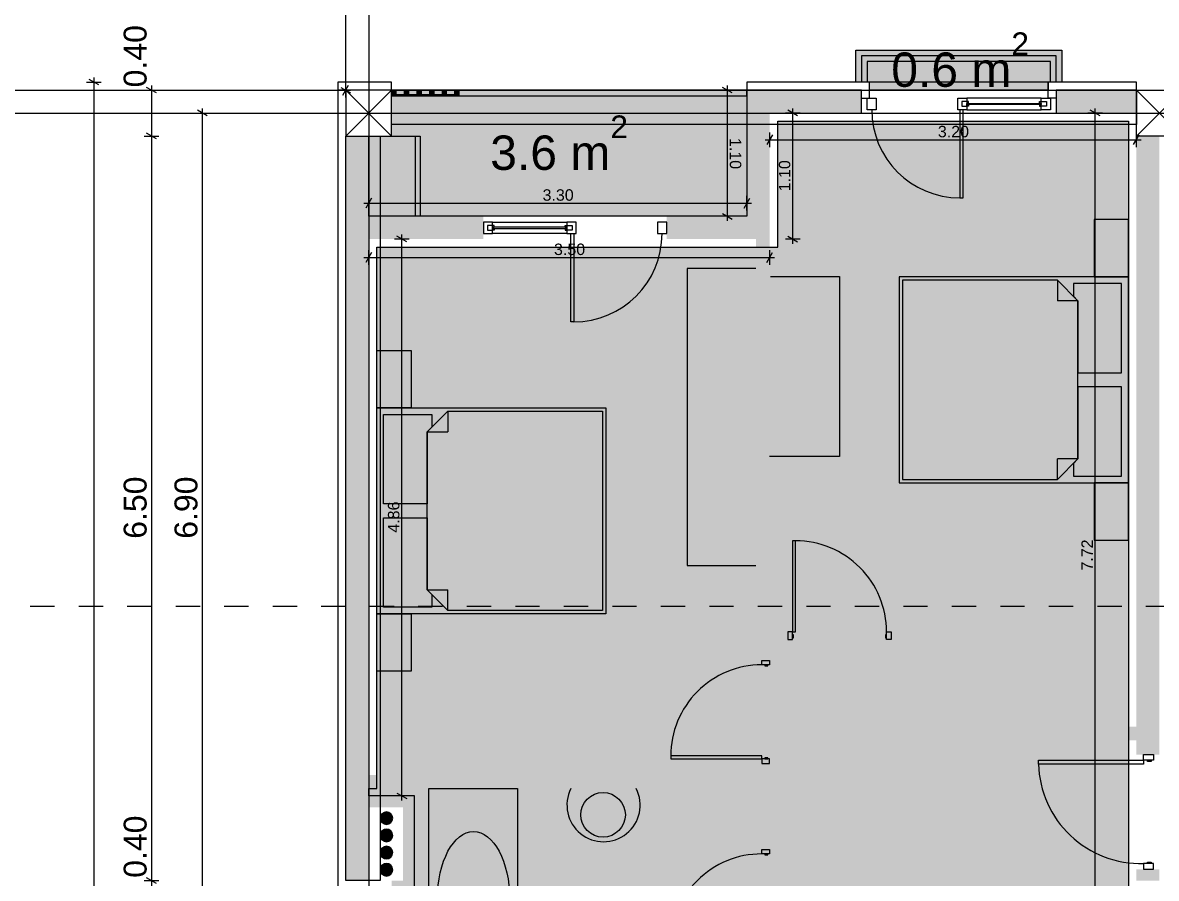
# Model space of a CAD drawing. Header units: millimetres. Extents: x 475616349 to 476941521, y 4620115302 to 4621446928.
# Drawn here: x 476494718 to 476504612, y 4620527026 to 4620534495 of the extents above; entities that cross this region are included whole.
import ezdxf

# ---------------------------------------------------------------- set-up
doc = ezdxf.new("R2010")
doc.units = ezdxf.units.MM
doc.header["$MEASUREMENT"] = 0
doc.set_wipeout_variables(frame=1)
doc.linetypes.add('Dashed', pattern=[423.333333, 211.666667, -211.666667])
doc.linetypes.add('Wipeout_Contour', pattern=[1000, 0, -1000])
for name, color, linetype, lineweight in [('0_Pen_No__7_Pen_No__7_Pen_No__7', 7, 'Continuous', 0), ('2D Drafting - General_Pen_No__1_Pen_No__7', 7, 'Continuous', 0), ('2D Drafting - General_Pen_No__1_Pen_No__7_Pen_No__7', 7, 'Continuous', 0), ('2D Drafting - General_Pen_No__250_Pen_No__7_Pen_No__250', 7, 'Continuous', 0), ('2D Drafting - General_Pen_No__250_Pen_No__7_Pen_No__7', 7, 'Continuous', 0), ('2D Drafting - General_Pen_No__7_Pen_No__250', 7, 'Continuous', 0), ('2D Drafting - General_Pen_No__7_Pen_No__7_Pen_No__7', 7, 'Continuous', 0), ('Doors_Pen_No__7_Pen_No__7_Pen_No__7', 7, 'Continuous', 0), ('G-Anno-Nplt_Pen_No__151', 151, 'Continuous', 0), ('G-Anno-Nplt_Pen_No__255', 255, 'Continuous', 0), ('G-Anno-Nplt_Pen_No__4', 7, 'Continuous', 0), ('G-Anno-Nplt_Pen_No__7', 7, 'Continuous', 0), ('kar-panjara_Pen_No__7_Pen_No__7_Pen_No__7', 7, 'Continuous', 0), ('New_0_Pen_No__7', 7, 'Continuous', 0), ('New_2D Drafting - General_Pen_No__250_Pen_No__7_Pen_No__255', 255, 'Continuous', 0), ('New_2D Drafting - General_Pen_No__30_Pen_No__9_Pen_No__9_Pen_No__255', 255, 'Continuous', 0), ('New_2D Drafting - General_Pen_No__30_Pen_No__9_Pen_No__9_Pen_No__7', 7, 'Continuous', 0), ('New_R03_Nakveti_Pen_No__4', 7, 'Continuous', 0), ('New_reg_nak_Pen_No__250', 7, 'Continuous', 0), ('New_reg_nak_Pen_No__7', 7, 'Continuous', 0), ('New_shenobebi_Pen_No__1', 1, 'Continuous', 0), ('New_shenobebi_Pen_No__7', 7, 'Continuous', 0), ('New_zoma_Pen_No__1', 1, 'Continuous', 0), ('New_zoma_Pen_No__4', 7, 'Continuous', 0), ('New_zoma_Pen_No__7', 7, 'Continuous', 0), ('shaxtebi da milebi_Pen_No__1_Pen_No__1_Pen_No__1', 1, 'Continuous', 0), ('shaxtebi da milebi_Pen_No__5_Pen_No__5_Pen_No__5', 5, 'Continuous', 0), ('zoma_Pen_No__142', 142, 'Continuous', 0), ('zoma_Pen_No__5_Pen_No__5', 5, 'Continuous', 0)]:
    doc.layers.add(name, color=color, linetype=linetype, lineweight=lineweight)
for name, color, linetype in [('New_R03_Nakveti', 7, 'Continuous'), ('New_zoma', 7, 'Continuous'), ('zoma', 7, 'Continuous')]:
    doc.layers.add(name, color=color, linetype=linetype)
doc.layers.add('shaxtebi da milebi_Pen_No__5_Pen_No__5_Pen_No__252', color=7, linetype='Continuous', lineweight=0, true_color=0x666666)
doc.styles.add('GENERATED_STYLE_1', font='arial.ttf')
doc.styles.add('GENERATED_STYLE_2', font='arial.ttf')
doc.dimstyles.new('GENERATED_STYLE__18', dxfattribs={"dimtxt": 100, "dimasz": 64.421331, "dimexe": 0.18, "dimexo": 3, "dimgap": 0.09, "dimtad": 1, "dimtih": 1, "dimtoh": 1, "dimlfac": 0.001, "dimzin": 0, "dimdsep": 46, "dimtxsty": 'GENERATED_STYLE_1', "dimblk": 'ARROWHEAD_2', "dimblk1": 'ARROWHEAD_2', "dimblk2": 'ARROWHEAD_2', "dimcen": 0.09, "dimclrd": 7, "dimclre": 7, "dimclrt": 7, "dimadec": 0, "dimazin": 0, "dimtfac": 1, "dimtdec": 4, "dimtmove": 0, "dimatfit": 3, "dimfxl": 1, "dimtolj": 1, "dimtzin": 0, "dimarcsym": 0})
doc.dimstyles.new('GENERATED_STYLE__19', dxfattribs={"dimtxt": 100, "dimasz": 64.421331, "dimexe": 0.18, "dimexo": 3, "dimgap": 0.09, "dimtad": 1, "dimlfac": 0.001, "dimzin": 0, "dimdsep": 46, "dimtxsty": 'GENERATED_STYLE_1', "dimblk": 'ARROWHEAD_2', "dimblk1": 'ARROWHEAD_2', "dimblk2": 'ARROWHEAD_2', "dimcen": 0.09, "dimclrd": 7, "dimclre": 7, "dimclrt": 7, "dimadec": 0, "dimazin": 0, "dimtfac": 1, "dimtdec": 4, "dimtmove": 0, "dimatfit": 3, "dimfxl": 1, "dimtolj": 1, "dimtzin": 0, "dimarcsym": 0})
doc.dimstyles.new('GENERATED_STYLE__2', dxfattribs={"dimtxt": 200, "dimasz": 64.421331, "dimexe": 0.18, "dimexo": 3, "dimgap": 0.09, "dimtad": 1, "dimlfac": 0.001, "dimzin": 0, "dimdsep": 46, "dimtxsty": 'GENERATED_STYLE_2', "dimblk": 'ARROWHEAD_2', "dimblk1": 'ARROWHEAD_2', "dimblk2": 'ARROWHEAD_2', "dimcen": 0.09, "dimclrd": 142, "dimclre": 142, "dimclrt": 142, "dimadec": 0, "dimazin": 0, "dimtfac": 1, "dimtdec": 4, "dimtmove": 0, "dimatfit": 3, "dimfxl": 1, "dimtolj": 1, "dimtzin": 0, "dimarcsym": 0})
doc.dimstyles.new('GENERATED_STYLE__33', dxfattribs={"dimtxt": 300, "dimasz": 64.421331, "dimexe": 0.18, "dimexo": 3, "dimgap": 0.09, "dimtad": 1, "dimlfac": 0.001, "dimzin": 0, "dimdsep": 46, "dimtxsty": 'GENERATED_STYLE_1', "dimblk": 'ARROWHEAD_2', "dimblk1": 'ARROWHEAD_2', "dimblk2": 'ARROWHEAD_2', "dimcen": 0.09, "dimclrd": 1, "dimclre": 1, "dimclrt": 1, "dimadec": 0, "dimazin": 0, "dimtfac": 1, "dimtdec": 4, "dimtmove": 0, "dimatfit": 3, "dimfxl": 1, "dimtolj": 1, "dimtzin": 0, "dimarcsym": 0})
doc.dimstyles.new('GENERATED_STYLE__34', dxfattribs={"dimtxt": 300, "dimasz": 64.421331, "dimexe": 0.18, "dimexo": 3, "dimgap": 0.09, "dimtad": 1, "dimtih": 1, "dimtoh": 1, "dimlfac": 0.001, "dimzin": 0, "dimdsep": 46, "dimtxsty": 'GENERATED_STYLE_1', "dimblk": 'ARROWHEAD_2', "dimblk1": 'ARROWHEAD_2', "dimblk2": 'ARROWHEAD_2', "dimcen": 0.09, "dimclrd": 1, "dimclre": 1, "dimclrt": 1, "dimadec": 0, "dimazin": 0, "dimtfac": 1, "dimtdec": 4, "dimtmove": 0, "dimatfit": 3, "dimfxl": 1, "dimtolj": 1, "dimtzin": 0, "dimarcsym": 0})

# ---------------------------------------------------------------- blocks, each defined once
blk = doc.blocks.new('Bed Layout 23')
at = {"layer": 'New_R03_Nakveti_Pen_No__4', "color": 7, "linetype": 'Continuous', "lineweight": 0}
for p, q in [((-900, 0), (-1400, 0)), ((-1400, 0), (-1400, -300)), ((-900, -300), (-900, 0)), ((900, 0), (-900, 0)), ((-900, 0), (-900, -2000)), ((1400, 0), (900, 0)), ((900, 0), (900, -300)), ((900, -2000), (900, 0)), ((1400, -300), (1400, 0)), ((-1400, -300), (-900, -300)), ((900, -300), (1400, -300)), ((-690, -440), (-870, -620)), ((0, -440), (-690, -440)), ((-690, -440), (-690, -620)), ((690, -440), (0, -440)), ((870, -620), (690, -440)), ((690, -440), (690, -620)), ((-870, -620), (-870, -1970)), ((-870, -620), (-690, -620)), ((870, -620), (690, -620)), ((870, -1970), (870, -620)), ((-870, -1970), (0, -1970)), ((0, -1970), (870, -1970)), ((-900, -2000), (900, -2000))]:
    blk.add_line(p, q, dxfattribs=at)
at = {"layer": 'New_R03_Nakveti_Pen_No__4', "color": 7, "linetype": 'Continuous', "lineweight": 0, "flags": 128}
for points in [[(-60, -440), (-60, -60), (-840, -60), (-840, -480), (-730, -480), (-690, -440)], [(690, -440), (730, -480), (840, -480), (840, -60), (60, -60), (60, -440)]]:
    blk.add_lwpolyline(points, close=True, dxfattribs=at)
blk = doc.blocks.new('*D1467', base_point=(476577134.1, 4620325125.7))
at = {"layer": 'zoma_Pen_No__142', "color": 142, "linetype": 'Continuous', "lineweight": 0, "transparency": 16777216}
for p, q in [((476496222.7, 4620533705.7), (476496349.9, 4620533705.7)), ((476496328.7, 4620533681.3), (476496243.9, 4620533730.2)), ((476496286.3, 4620533747.2), (476496286.3, 4620533705.7)), ((476496286.3, 4620533705.7), (476496286.3, 4620526805.7)), ((476496222.7, 4620526805.7), (476496349.9, 4620526805.7)), ((476496328.7, 4620526781.3), (476496243.9, 4620526830.2))]:
    blk.add_line(p, q, dxfattribs=at)
at = {"layer": 'zoma_Pen_No__142', "color": 142, "lineweight": 0, "transparency": 16777216, "insert": (476496246.3, 4620529989.7), "char_height": 200, "attachment_point": 7, "rotation": 90, "style": 'GENERATED_STYLE_2'}
blk.add_mtext('\\A1;{\\pql;\\fArial CYR|b0|i0|c204|p34;6.90}', dxfattribs=at)
blk = doc.blocks.new('ARROWHEAD_2')
at = {"color": 0, "linetype": 'Continuous', "lineweight": 0}
for p, q in [((0, 0), (-1, 0)), ((-0.38, -0.66), (0.38, 0.66))]:
    blk.add_line(p, q, dxfattribs=at)
blk = doc.blocks.new('*D1494', base_point=(476577134.1, 4620325125.7))
at = {"layer": 'zoma_Pen_No__142', "color": 142, "linetype": 'Continuous', "lineweight": 0, "transparency": 16777216}
for p, q in [((476495779.3, 4620533905.7), (476495906.4, 4620533905.7)), ((476495885.2, 4620533881.2), (476495800.5, 4620533930.2)), ((476495842.8, 4620533947.2), (476495842.8, 4620533905.7)), ((476495842.8, 4620533905.7), (476495842.9, 4620533505.7)), ((476495779.3, 4620533505.7), (476495906.4, 4620533505.7)), ((476495885.2, 4620533481.2), (476495800.5, 4620533530.2)), ((476495842.9, 4620533505.7), (476495842.9, 4620527005.7))]:
    blk.add_line(p, q, dxfattribs=at)
at = {"layer": 'zoma_Pen_No__142', "color": 142, "lineweight": 0, "transparency": 16777216, "insert": (476495802.8, 4620533930.2), "char_height": 200, "attachment_point": 7, "rotation": 90.00052, "style": 'GENERATED_STYLE_2'}
blk.add_mtext('\\A1;{\\pql;\\fArial CYR|b0|i0|c204|p34;0.40}', dxfattribs=at)
blk = doc.blocks.new('*D1495', base_point=(476577134.1, 4620325125.7))
at = {"layer": 'zoma_Pen_No__142', "color": 142, "linetype": 'Continuous', "lineweight": 0, "transparency": 16777216}
for p, q in [((476495885.2, 4620533481.2), (476495800.5, 4620533530.2)), ((476495842.9, 4620533505.7), (476495842.9, 4620527005.7)), ((476495885.3, 4620526981.2), (476495800.5, 4620527030.2))]:
    blk.add_line(p, q, dxfattribs=at)
at = {"layer": 'zoma_Pen_No__142', "color": 142, "lineweight": 0, "transparency": 16777216, "char_height": 200, "attachment_point": 7, "rotation": 90.00052, "style": 'GENERATED_STYLE_2'}
for s, insert in [('\\A1;{\\pql;\\fArial CYR|b0|i0|c204|p34;6.50}', (476495802.9, 4620529989.6)), ('\\A1;{\\pql;\\fArial CYR|b0|i0|c204|p34;0.40}', (476495802.9, 4620527030.2))]:
    blk.add_mtext(s, dxfattribs=dict(at, insert=insert))
blk = doc.blocks.new('*D1496', base_point=(476577134.1, 4620325125.7))
at = {"layer": 'zoma_Pen_No__142', "color": 142, "linetype": 'Continuous', "lineweight": 0, "transparency": 16777216}
for p, q in [((476495842.9, 4620533505.7), (476495842.9, 4620527005.7)), ((476495779.3, 4620527005.7), (476495906.5, 4620527005.7)), ((476495885.3, 4620526981.2), (476495800.5, 4620527030.2)), ((476495842.9, 4620527005.7), (476495842.9, 4620526605.7)), ((476495885.3, 4620526581.2), (476495800.5, 4620526630.2))]:
    blk.add_line(p, q, dxfattribs=at)
blk = doc.blocks.new('*D1502', base_point=(476577134.1, 4620325125.7))
at = {"layer": 'zoma_Pen_No__142', "color": 142, "linetype": 'Continuous', "lineweight": 0, "transparency": 16777216}
for p, q in [((476495382.5, 4620533951.2), (476495297.7, 4620534000.2)), ((476495340.1, 4620534017.2), (476495340.1, 4620533975.7)), ((476495276.5, 4620533975.7), (476495403.6, 4620533975.7)), ((476495340.1, 4620533975.7), (476495340.2, 4620516205.7)), ((476495276.7, 4620516205.7), (476495403.8, 4620516205.7)), ((476495297.9, 4620516230.2), (476495382.6, 4620516181.2)), ((476495340.2, 4620516205.7), (476495340.2, 4620516164.3))]:
    blk.add_line(p, q, dxfattribs=at)
at = {"layer": 'zoma_Pen_No__142', "color": 142, "lineweight": 0, "transparency": 16777216, "insert": (476495300.2, 4620524748.8), "char_height": 200, "attachment_point": 7, "rotation": 90.00052, "style": 'GENERATED_STYLE_2'}
blk.add_mtext('\\A1;{\\pql;\\fArial CYR|b0|i0|c204|p34;17.77}', dxfattribs=at)
blk = doc.blocks.new('*D1540', base_point=(476577134.1, 4620325125.7))
at = {"layer": 'New_zoma_Pen_No__4', "color": 7, "linetype": 'Continuous', "lineweight": 0, "transparency": 16777216}
for p, q in [((476504142.2, 4620533705.7), (476504015, 4620533705.7)), ((476504121, 4620533681.3), (476504036.2, 4620533730.2)), ((476504078.6, 4620533705.7), (476504078.6, 4620533747.2)), ((476504078.6, 4620525984.7), (476504078.6, 4620533705.7)), ((476504142.2, 4620525984.7), (476504015, 4620525984.7)), ((476504036.2, 4620526009.2), (476504121, 4620525960.2)), ((476504078.6, 4620525943.3), (476504078.6, 4620525984.7))]:
    blk.add_line(p, q, dxfattribs=at)
at = {"layer": 'New_zoma_Pen_No__7', "color": 7, "lineweight": 0, "transparency": 16777216, "insert": (476504058.6, 4620529712.2), "char_height": 100, "attachment_point": 7, "rotation": 90, "style": 'GENERATED_STYLE_1'}
blk.add_mtext('\\A1;{\\pql;\\fArial|b0|i0|c0|p34;7.72}', dxfattribs=at)
blk = doc.blocks.new('*D1541', base_point=(476577134.1, 4620325125.7))
at = {"layer": 'New_zoma_Pen_No__4', "color": 7, "linetype": 'Continuous', "lineweight": 0, "transparency": 16777216}
for p, q in [((476501263.3, 4620533515.5), (476501214.4, 4620533430.7)), ((476501238.8, 4620533409.5), (476501238.8, 4620533536.7)), ((476504413.9, 4620533430.7), (476504462.8, 4620533515.5)), ((476504438.4, 4620533409.5), (476504438.4, 4620533536.7)), ((476501197.4, 4620533473.1), (476501238.8, 4620533473.1)), ((476501238.8, 4620533473.1), (476504438.4, 4620533473.1)), ((476504438.4, 4620533473.1), (476504479.8, 4620533473.1))]:
    blk.add_line(p, q, dxfattribs=at)
at = {"layer": 'New_zoma_Pen_No__7', "color": 7, "lineweight": 0, "transparency": 16777216, "insert": (476502705.6, 4620533493.1), "char_height": 100, "attachment_point": 7, "style": 'GENERATED_STYLE_1'}
blk.add_mtext('\\A1;{\\pql;\\fArial|b0|i0|c0|p34;3.20}', dxfattribs=at)
blk = doc.blocks.new('*D1542', base_point=(476577134.1, 4620325125.7))
at = {"layer": 'New_zoma_Pen_No__4', "color": 7, "linetype": 'Continuous', "lineweight": 0, "transparency": 16777216}
for p, q in [((476501502.8, 4620533705.6), (476501375.7, 4620533705.6)), ((476501481.7, 4620533681.1), (476501396.9, 4620533730)), ((476501439.3, 4620533705.6), (476501439.3, 4620533747)), ((476501439.3, 4620532605.7), (476501439.3, 4620533705.6)), ((476501502.8, 4620532605.7), (476501375.7, 4620532605.7)), ((476501396.9, 4620532630.2), (476501481.7, 4620532581.3)), ((476501439.3, 4620532564.3), (476501439.3, 4620532605.7))]:
    blk.add_line(p, q, dxfattribs=at)
at = {"layer": 'New_zoma_Pen_No__7', "color": 7, "lineweight": 0, "transparency": 16777216, "insert": (476501419.3, 4620533022.6), "char_height": 100, "attachment_point": 7, "rotation": 90, "style": 'GENERATED_STYLE_1'}
blk.add_mtext('\\A1;{\\pql;\\fArial|b0|i0|c0|p34;1.10}', dxfattribs=at)
blk = doc.blocks.new('*D1543', base_point=(476577134.1, 4620325125.7))
at = {"layer": 'New_zoma_Pen_No__4', "color": 7, "linetype": 'Continuous', "lineweight": 0, "transparency": 16777216}
for p, q in [((476497738.7, 4620532381.7), (476497738.7, 4620532508.9)), ((476501238.5, 4620532381.7), (476501238.5, 4620532508.9)), ((476497697.2, 4620532445.3), (476497738.7, 4620532445.3)), ((476497763.1, 4620532487.7), (476497714.2, 4620532402.9)), ((476497738.7, 4620532445.3), (476501238.5, 4620532445.3)), ((476501214, 4620532402.9), (476501263, 4620532487.7)), ((476501238.5, 4620532445.3), (476501279.9, 4620532445.3))]:
    blk.add_line(p, q, dxfattribs=at)
at = {"layer": 'New_zoma_Pen_No__7', "color": 7, "lineweight": 0, "transparency": 16777216, "insert": (476499355.5, 4620532465.3), "char_height": 100, "attachment_point": 7, "style": 'GENERATED_STYLE_1'}
blk.add_mtext('\\A1;{\\pql;\\fArial|b0|i0|c0|p34;3.50}', dxfattribs=at)
blk = doc.blocks.new('*D1544', base_point=(476577134.1, 4620325125.7))
at = {"layer": 'New_zoma_Pen_No__4', "color": 7, "linetype": 'Continuous', "lineweight": 0, "transparency": 16777216}
for p, q in [((476500932.1, 4620533905.7), (476500804.9, 4620533905.7)), ((476500910.9, 4620533881.2), (476500826.1, 4620533930.2)), ((476500868.5, 4620533905.7), (476500868.5, 4620533947.2)), ((476500868.6, 4620532805.7), (476500868.5, 4620533905.7)), ((476500932.2, 4620532805.7), (476500805, 4620532805.7)), ((476500826.2, 4620532830.2), (476500911, 4620532781.2)), ((476500868.6, 4620532764.2), (476500868.6, 4620532805.7))]:
    blk.add_line(p, q, dxfattribs=at)
at = {"layer": 'New_zoma_Pen_No__7', "color": 7, "lineweight": 0, "transparency": 16777216, "insert": (476500888.5, 4620533488.7), "char_height": 100, "attachment_point": 7, "rotation": 270.00649, "style": 'GENERATED_STYLE_1'}
blk.add_mtext('\\A1;{\\pql;\\fArial|b0|i0|c0|p34;1.10}', dxfattribs=at)
blk = doc.blocks.new('*D1545', base_point=(476577134.1, 4620325125.7))
at = {"layer": 'New_zoma_Pen_No__4', "color": 7, "linetype": 'Continuous', "lineweight": 0, "transparency": 16777216}
for p, q in [((476497696.9, 4620532919.4), (476497738.4, 4620532919.4)), ((476497762.8, 4620532961.8), (476497713.9, 4620532877)), ((476497738.4, 4620532855.8), (476497738.4, 4620532983)), ((476497738.4, 4620532919.4), (476501038.8, 4620532919.4)), ((476501014.4, 4620532877), (476501063.3, 4620532961.8)), ((476501038.8, 4620532855.8), (476501038.8, 4620532983)), ((476501038.8, 4620532919.4), (476501080.3, 4620532919.4))]:
    blk.add_line(p, q, dxfattribs=at)
at = {"layer": 'New_zoma_Pen_No__7', "color": 7, "lineweight": 0, "transparency": 16777216, "insert": (476499255.6, 4620532939.4), "char_height": 100, "attachment_point": 7, "rotation": 0.00051, "style": 'GENERATED_STYLE_1'}
blk.add_mtext('\\A1;{\\pql;\\fArial|b0|i0|c0|p34;3.30}', dxfattribs=at)
blk = doc.blocks.new('*D1546', base_point=(476577134.1, 4620325125.7))
at = {"layer": 'New_zoma_Pen_No__4', "color": 7, "linetype": 'Continuous', "lineweight": 0, "transparency": 16777216}
for p, q in [((476498091, 4620532605.7), (476497963.9, 4620532605.7)), ((476498069.8, 4620532581.3), (476497985.1, 4620532630.2)), ((476498027.4, 4620532605.7), (476498027.4, 4620532647.2)), ((476498027.4, 4620527745.9), (476498027.4, 4620532605.7)), ((476497985.1, 4620527770.4), (476498069.8, 4620527721.4)), ((476498091, 4620527745.9), (476497963.9, 4620527745.9)), ((476498027.4, 4620527704.5), (476498027.4, 4620527745.9))]:
    blk.add_line(p, q, dxfattribs=at)
at = {"layer": 'New_zoma_Pen_No__7', "color": 7, "lineweight": 0, "transparency": 16777216, "insert": (476498007.4, 4620530042.8), "char_height": 100, "attachment_point": 7, "rotation": 90, "style": 'GENERATED_STYLE_1'}
blk.add_mtext('\\A1;{\\pql;\\fArial|b0|i0|c0|p34;4.86}', dxfattribs=at)
blk = doc.blocks.new('*D1611', base_point=(476577134.1, 4620325125.7))
at = {"layer": 'New_zoma_Pen_No__1', "color": 1, "linetype": 'Continuous', "lineweight": 0, "transparency": 16777216}
for p, q in [((476485134.3, 4620533905.7), (476485175.7, 4620533905.7)), ((476485200.2, 4620533948.1), (476485151.3, 4620533863.3)), ((476485175.7, 4620533842.1), (476485175.7, 4620533969.3)), ((476485175.7, 4620533905.7), (476497538.5, 4620533905.7)), ((476497514, 4620533863.3), (476497563, 4620533948.1)), ((476497538.5, 4620533842.1), (476497538.5, 4620533969.3)), ((476497538.5, 4620533905.7), (476497580, 4620533905.7))]:
    blk.add_line(p, q, dxfattribs=at)
at = {"color": 254, "linetype": 'Wipeout_Contour', "lineweight": 0, "ltscale": 18580152648.64909, "transparency": 16777216}
blk.add_wipeout([(476490794.2, 4620533915.7), (476491920, 4620533915.7), (476491920, 4620534315.7), (476490794.2, 4620534315.7)], dxfattribs=at).dxf.layer = 'New_zoma'
at = {"layer": 'New_zoma_Pen_No__1', "color": 1, "lineweight": 0, "transparency": 16777216, "insert": (476490844.2, 4620533965.7), "char_height": 300, "attachment_point": 7, "style": 'GENERATED_STYLE_1'}
blk.add_mtext('\\A1;{\\pql;\\fArial|b0|i0|c0|p34;70.67}', dxfattribs=at)
blk = doc.blocks.new('*D1612', base_point=(476577134.1, 4620325125.7))
at = {"layer": 'New_zoma_Pen_No__1', "color": 1, "linetype": 'Continuous', "lineweight": 0, "transparency": 16777216}
for p, q in [((476497580.9, 4620544935.7), (476497496.1, 4620544984.6)), ((476497538.5, 4620544960.2), (476497538.5, 4620545001.6)), ((476497602.1, 4620544960.2), (476497474.9, 4620544960.2)), ((476497538.5, 4620533905.7), (476497538.5, 4620544960.2)), ((476497602.1, 4620533905.7), (476497474.9, 4620533905.7)), ((476497496.1, 4620533930.2), (476497580.9, 4620533881.3)), ((476497538.5, 4620533864.3), (476497538.5, 4620533905.7))]:
    blk.add_line(p, q, dxfattribs=at)
at = {"color": 254, "linetype": 'Wipeout_Contour', "lineweight": 0, "ltscale": 18580176255.52079, "transparency": 16777216}
blk.add_wipeout([(476497528.5, 4620538870), (476497528.5, 4620539995.9), (476497128.5, 4620539995.9), (476497128.5, 4620538870)], dxfattribs=at).dxf.layer = 'New_zoma'
at = {"layer": 'New_zoma_Pen_No__1', "color": 1, "lineweight": 0, "transparency": 16777216, "insert": (476497478.5, 4620538920), "char_height": 300, "attachment_point": 7, "rotation": 90, "style": 'GENERATED_STYLE_1'}
blk.add_mtext('\\A1;{\\pql;\\fArial|b0|i0|c0|p34;25.05}', dxfattribs=at)

msp = doc.modelspace()

# ---------------------------------------------------------------- hatches: boundary and pattern name
at = {"layer": '2D Drafting - General_Pen_No__250_Pen_No__7_Pen_No__7', "linetype": 'Continuous', "lineweight": 0}
for points in [[(476501038.712, 4620533705.677), (476502038.548, 4620533705.677), (476502038.548, 4620533905.712), (476501038.712, 4620533905.72)], [(476503738.548, 4620533705.72), (476504438.366, 4620533705.72), (476504438.366, 4620533905.72), (476503738.548, 4620533905.72)], [(476497938.366, 4620533855.72), (476498528.366, 4620533855.72), (476498528.366, 4620533865.72), (476497938.366, 4620533865.72)], [(476501038.837, 4620532805.717), (476501038.837, 4620533705.552), (476501238.837, 4620533705.552), (476501238.837, 4620532805.717)], [(476497738.366, 4620533505.72), (476497538.366, 4620533505.72), (476497538.366, 4620527005.72), (476497738.366, 4620527005.72)], [(476504438.366, 4620533505.72), (476504438.366, 4620528105.72), (476504638.366, 4620528105.72), (476504638.366, 4620533505.72)], [(476497738.656, 4620532605.72), (476498739.002, 4620532605.72), (476498739.002, 4620532805.72), (476497738.656, 4620532805.72)], [(476500339.002, 4620532605.72), (476501238.837, 4620532605.72), (476501238.837, 4620532805.72), (476500339.002, 4620532805.72)], [(476501118.485, 4620528928.533), (476501238.485, 4620528928.533), (476501238.485, 4620532605.72), (476501118.485, 4620532605.72)], [(476501237.667, 4620529109.962), (476501397.665, 4620529109.962), (476501397.665, 4620529229.962), (476501237.667, 4620529229.962)], [(476502517.887, 4620529229.962), (476502297.665, 4620529229.962), (476502297.665, 4620529109.962), (476502397.887, 4620529109.962), (476502397.887, 4620528229.339), (476504438.366, 4620528229.339), (476504438.366, 4620528349.339), (476502517.887, 4620528349.339)], [(476501118.485, 4620527278.553), (476501238.485, 4620527278.556), (476501238.485, 4620528028.968), (476501118.485, 4620528028.968)], [(476497738.485, 4620527928.556), (476497738.485, 4620527808.556), (476501118.485, 4620527808.556), (476501118.485, 4620527928.556)], [(476497738.366, 4620527745.908), (476498138.366, 4620527745.908), (476498138.366, 4620526905.72), (476498038.366, 4620526905.72), (476497938.366, 4620526905.72), (476497938.366, 4620527005.72), (476498038.366, 4620527005.72), (476498038.366, 4620527645.72), (476497738.366, 4620527645.72)], [(476504438.366, 4620527105.72), (476504438.366, 4620527005.72), (476504638.366, 4620527005.72), (476504638.366, 4620527105.72)]]:
    msp.add_hatch(color=7, dxfattribs=at).paths.add_polyline_path(points)
at = {"layer": 'G-Anno-Nplt_Pen_No__151', "linetype": 'Continuous', "lineweight": 0, "true_color": 0x1f2f3f}
msp.add_hatch(color=169, dxfattribs=at).paths.add_polyline_path([(476497738.366, 4620526605.72), (476497938.366, 4620526605.72), (476497938.366, 4620526905.72), (476498138.366, 4620526905.72), (476498138.366, 4620527745.908), (476497738.366, 4620527745.908), (476497738.366, 4620527808.556), (476497808.366, 4620527808.556), (476497808.366, 4620532535.72), (476501308.548, 4620532535.72), (476501308.548, 4620533635.72), (476504368.366, 4620533635.72), (476504368.366, 4620533435.72), (476504368.366, 4620529699.339), (476504368.366, 4620526775.72), (476504068.366, 4620526775.72), (476504068.366, 4620525984.702), (476504538.366, 4620525984.702), (476504538.366, 4620523505.72), (476504438.366, 4620523505.72), (476504438.366, 4620523225.72), (476504368.366, 4620523225.72), (476504368.366, 4620523035.72), (476504468.366, 4620523035.72), (476504468.366, 4620518175.72), (476497808.366, 4620518175.72), (476497808.366, 4620522295.532), (476498208.366, 4620522295.532), (476498208.366, 4620523275.72), (476498008.366, 4620523275.72), (476498008.366, 4620523575.72), (476497808.366, 4620523575.72), (476497808.366, 4620525878.556), (476497738.366, 4620525878.556)])
at = {"layer": 'G-Anno-Nplt_Pen_No__255', "linetype": 'Continuous', "lineweight": 0, "true_color": 0x3f3f3f}
for points in [[(476501988.548, 4620534255.675), (476503788.548, 4620534255.675), (476503788.548, 4620533975.662), (476503668.539, 4620533975.662), (476503668.539, 4620533905.718), (476502108.561, 4620533905.732), (476502108.561, 4620533975.662), (476501988.548, 4620533975.662)], [(476497938.366, 4620533505.72), (476497938.366, 4620533905.72), (476501038.712, 4620533905.72), (476501038.712, 4620532805.723), (476497738.366, 4620532805.693), (476497738.366, 4620533505.72)]]:
    msp.add_hatch(color=250, dxfattribs=at).paths.add_polyline_path(points)
at = {"layer": 'New_2D Drafting - General_Pen_No__250_Pen_No__7_Pen_No__255', "linetype": 'Continuous', "lineweight": 0}
msp.add_hatch(color=255, dxfattribs=at).paths.add_polyline_path([(476497738.366, 4620532805.693), (476498188.366, 4620532805.693), (476498188.366, 4620533505.693), (476497738.366, 4620533505.693)])
at = {"layer": 'New_2D Drafting - General_Pen_No__30_Pen_No__9_Pen_No__9_Pen_No__255', "linetype": 'Continuous', "lineweight": 0}
for points in [[(476497938.366, 4620533905.72), (476497938.366, 4620533865.72), (476497978.366, 4620533865.72), (476497978.366, 4620533905.72)], [(476498048.366, 4620533905.72), (476498048.366, 4620533865.72), (476498088.366, 4620533865.72), (476498088.366, 4620533905.72)], [(476498158.366, 4620533905.72), (476498158.366, 4620533865.72), (476498198.366, 4620533865.72), (476498198.366, 4620533905.72)], [(476498268.366, 4620533905.72), (476498268.366, 4620533865.72), (476498308.366, 4620533865.72), (476498308.366, 4620533905.72)], [(476498378.366, 4620533905.72), (476498378.366, 4620533865.72), (476498418.366, 4620533865.72), (476498418.366, 4620533905.72)], [(476498488.366, 4620533905.72), (476498488.366, 4620533865.72), (476498528.366, 4620533865.72), (476498528.366, 4620533905.72)]]:
    msp.add_hatch(color=255, dxfattribs=at).paths.add_polyline_path(points)
at = {"layer": 'shaxtebi da milebi_Pen_No__1_Pen_No__1_Pen_No__1', "linetype": 'Continuous', "lineweight": 0}
msp.add_hatch(color=1, dxfattribs=at).paths.add_polyline_path([(476497893.366, 4620527155.72, -1), (476497893.366, 4620527045.72, -1)])
at = {"layer": 'shaxtebi da milebi_Pen_No__5_Pen_No__5_Pen_No__252', "linetype": 'Continuous', "lineweight": 0, "true_color": 0x666666}
msp.add_hatch(color=251, dxfattribs=at).paths.add_polyline_path([(476497893.366, 4620527605.72, 1), (476497893.366, 4620527495.72, 1)])
at = {"layer": 'shaxtebi da milebi_Pen_No__5_Pen_No__5_Pen_No__5', "linetype": 'Continuous', "lineweight": 0}
for points in [[(476497893.366, 4620527455.72, 1), (476497893.366, 4620527345.72, 1)], [(476497893.366, 4620527305.72, 1), (476497893.366, 4620527195.72, 1)]]:
    msp.add_hatch(color=5, dxfattribs=at).paths.add_polyline_path(points)

# ---------------------------------------------------------------- linework, layer by layer
at = {"layer": '0_Pen_No__7_Pen_No__7_Pen_No__7', "color": 7, "linetype": 'Continuous', "lineweight": 0}
msp.add_circle((476499784.023, 4620527580.055), 194.708, dxfattribs=at)
msp.add_arc((476499788.339, 4620527664.54), 319.521, 153.2098825, 26.7901175, dxfattribs=at)
at = {"layer": '2D Drafting - General_Pen_No__1_Pen_No__7', "color": 7, "linetype": 'Continuous', "lineweight": 0}
for p, q in [((476497538.366, 4620533505.72), (476497938.366, 4620533905.72)), ((476497938.366, 4620533505.72), (476497538.366, 4620533905.72)), ((476504438.366, 4620533505.72), (476504838.366, 4620533905.72)), ((476504838.366, 4620533505.72), (476504438.366, 4620533905.72))]:
    msp.add_line(p, q, dxfattribs=at)
at = {"layer": '2D Drafting - General_Pen_No__1_Pen_No__7', "color": 7, "linetype": 'Continuous', "lineweight": 0, "flags": 128}
for points in [[(476497538.366, 4620533505.72), (476497938.366, 4620533505.72), (476497938.366, 4620533905.72), (476497538.366, 4620533905.72)], [(476504438.366, 4620533605.72), (476497938.366, 4620533605.72), (476497938.366, 4620533905.72), (476504438.366, 4620533905.72)], [(476504838.366, 4620533505.72), (476504438.366, 4620533505.72), (476504438.366, 4620533905.72), (476504838.366, 4620533905.72)], [(476497538.366, 4620527005.72), (476497538.366, 4620533505.72), (476497838.366, 4620533505.72), (476497838.366, 4620527005.72)]]:
    msp.add_lwpolyline(points, close=True, dxfattribs=at)
at = {"layer": '2D Drafting - General_Pen_No__1_Pen_No__7_Pen_No__7', "color": 7, "linetype": 'Continuous', "lineweight": 0}
msp.add_arc((476504476.614, 4620528047.998), 893.239, 181.603806, 271.603806, dxfattribs=at)
at = {"layer": '2D Drafting - General_Pen_No__250_Pen_No__7_Pen_No__250', "color": 7, "linetype": 'Continuous', "lineweight": 0, "flags": 128}
msp.add_lwpolyline([(476497938.366, 4620533855.72), (476498528.366, 4620533855.72), (476498528.366, 4620533865.72), (476497938.366, 4620533865.72)], close=True, dxfattribs=at)
at = {"layer": '2D Drafting - General_Pen_No__250_Pen_No__7_Pen_No__7', "color": 7, "linetype": 'Continuous', "lineweight": 0, "flags": 128}
for points in [[(476501038.712, 4620533705.677), (476502038.548, 4620533705.677), (476502038.548, 4620533905.712), (476501038.712, 4620533905.72)], [(476503738.548, 4620533705.72), (476504438.366, 4620533705.72), (476504438.366, 4620533905.72), (476503738.548, 4620533905.72)]]:
    msp.add_lwpolyline(points, close=True, dxfattribs=at)
at = {"layer": '2D Drafting - General_Pen_No__7_Pen_No__250', "color": 7, "linetype": 'Continuous', "lineweight": 0, "flags": 128}
for points in [[(476502038.547, 4620533835.586), (476502108.562, 4620533835.586), (476502108.561, 4620533975.662)], [(476503738.548, 4620533835.536), (476503668.533, 4620533835.534), (476503668.539, 4620533975.662)]]:
    msp.add_lwpolyline(points, dxfattribs=at)
at = {"layer": '2D Drafting - General_Pen_No__7_Pen_No__7_Pen_No__7', "color": 7, "linetype": 'Continuous', "lineweight": 0, "flags": 128}
for points in [[(476503608.547, 4620533835.503), (476502958.547, 4620533835.532), (476502958.543, 4620533735.593), (476503608.543, 4620533735.564)], [(476498819.002, 4620532753.518), (476499469.002, 4620532753.489), (476499468.998, 4620532653.55), (476498818.998, 4620532653.579)]]:
    msp.add_lwpolyline(points, close=True, dxfattribs=at)
at = {"layer": '2D Drafting - General_Pen_No__7_Pen_No__7_Pen_No__7', "color": 7, "linetype": 'Continuous', "lineweight": 0}
for centre, radius, start, end in [((476502898.854, 4620533735.585), 770.311, 180.0006483, 269.9974687), ((476499528.687, 4620532653.537), 770.311, 269.9974687, 359.994289), ((476501463.843, 4620529177.697), 794.311, 359.9998025, 90.001484), ((476501168.528, 4620528094.709), 794.311, 89.9998025, 180.001484), ((476501168.515, 4620526444.732), 794.311, 89.9998025, 180.001484)]:
    msp.add_arc(centre, radius, start, end, dxfattribs=at)
at = {"layer": 'Doors_Pen_No__7_Pen_No__7_Pen_No__7', "color": 7, "linetype": 'Continuous', "lineweight": 0, "flags": 128}
for points in [[(476502925.521, 4620533735.584), (476502898.854, 4620533735.585), (476502898.82, 4620532965.274), (476502925.487, 4620532965.273)], [(476499502.02, 4620532653.538), (476499528.687, 4620532653.537), (476499528.653, 4620531883.226), (476499501.986, 4620531883.227)], [(476501437.176, 4620529177.697), (476501463.843, 4620529177.697), (476501463.822, 4620529972.009), (476501437.156, 4620529972.008)], [(476501397.667, 4620529109.962), (476501437.178, 4620529109.963), (476501437.176, 4620529177.697), (476501397.665, 4620529177.696)], [(476501437.178, 4620529124.363), (476501446.067, 4620529124.364), (476501446.066, 4620529151.03), (476501437.177, 4620529151.03)], [(476502249.267, 4620529124.361), (476502258.155, 4620529124.361), (476502258.155, 4620529151.028), (476502249.266, 4620529151.028)], [(476502297.667, 4620529109.962), (476502258.156, 4620529109.961), (476502258.154, 4620529177.695), (476502297.665, 4620529177.696)], [(476501236.263, 4620528928.533), (476501236.264, 4620528889.022), (476501168.531, 4620528889.02), (476501168.53, 4620528928.531)], [(476501221.864, 4620528880.133), (476501221.864, 4620528889.021), (476501195.197, 4620528889.021), (476501195.198, 4620528880.132)], [(476501168.529, 4620528068.042), (476501168.528, 4620528094.709), (476500374.217, 4620528094.688), (476500374.218, 4620528068.022)], [(476501236.263, 4620528028.533), (476501236.262, 4620528068.044), (476501168.529, 4620528068.042), (476501168.53, 4620528028.531)], [(476501221.862, 4620528068.044), (476501221.862, 4620528076.933), (476501195.195, 4620528076.932), (476501195.195, 4620528068.043)], [(476504501.614, 4620528056.331), (476504501.614, 4620528022.998), (476503583.725, 4620528022.998), (476503583.725, 4620528056.331)], [(476504586.28, 4620528105.72), (476504586.28, 4620528056.331), (476504501.614, 4620528056.331), (476504501.614, 4620528105.72)], [(476504568.28, 4620528056.331), (476504568.28, 4620528045.22), (476504534.947, 4620528045.22), (476504534.947, 4620528056.331)], [(476501236.25, 4620527278.556), (476501236.251, 4620527239.045), (476501168.518, 4620527239.043), (476501168.517, 4620527278.554)], [(476501221.851, 4620527230.156), (476501221.851, 4620527239.044), (476501195.185, 4620527239.044), (476501195.185, 4620527230.155)], [(476504586.28, 4620527105.72), (476504586.28, 4620527155.109), (476504501.614, 4620527155.109), (476504501.614, 4620527105.72)], [(476504568.28, 4620527166.22), (476504568.28, 4620527155.109), (476504534.947, 4620527155.109), (476504534.947, 4620527166.22)]]:
    msp.add_lwpolyline(points, close=True, dxfattribs=at)
at = {"layer": 'G-Anno-Nplt_Pen_No__4', "color": 7, "linetype": 'Continuous', "lineweight": 0, "flags": 128}
for points in [[(476501988.548, 4620534255.675), (476503788.548, 4620534255.675), (476503788.548, 4620533975.662), (476503668.539, 4620533975.662), (476503668.539, 4620533905.718), (476502108.561, 4620533905.732), (476502108.561, 4620533975.662), (476501988.548, 4620533975.662)], [(476497938.366, 4620533505.72), (476497938.366, 4620533905.72), (476501038.712, 4620533905.72), (476501038.712, 4620532805.723), (476497738.366, 4620532805.693), (476497738.366, 4620533505.72)]]:
    msp.add_lwpolyline(points, close=True, dxfattribs=at)
msp.add_lwpolyline([(476498138.366, 4620526905.72), (476498138.366, 4620527745.908), (476497738.366, 4620527745.908), (476497738.366, 4620527808.556), (476497808.366, 4620527808.556), (476497808.366, 4620532535.72), (476501308.548, 4620532535.72), (476501308.548, 4620533635.72), (476504368.366, 4620533635.72), (476504368.366, 4620533435.72), (476504368.366, 4620529699.339), (476504368.366, 4620526775.72)], dxfattribs=at)
at = {"layer": 'kar-panjara_Pen_No__7_Pen_No__7_Pen_No__7', "color": 7, "linetype": 'Continuous', "lineweight": 0, "flags": 128}
for points in [[(476502088.547, 4620533835.588), (476502168.547, 4620533835.585), (476502168.543, 4620533735.585), (476502088.543, 4620533735.588)], [(476502878.547, 4620533835.596), (476502958.547, 4620533835.593), (476502958.543, 4620533735.593), (476502878.543, 4620533735.596)], [(476502913.544, 4620533765.595), (476502958.544, 4620533765.593), (476502958.545, 4620533780.593), (476502958.545, 4620533790.593), (476502973.545, 4620533790.592), (476502973.546, 4620533805.592), (476502913.546, 4620533805.595)], [(476503608.545, 4620533780.564), (476502958.545, 4620533780.593), (476502958.545, 4620533790.593), (476503608.545, 4620533790.564)], [(476503653.544, 4620533765.562), (476503608.544, 4620533765.564), (476503608.545, 4620533780.564), (476503608.545, 4620533790.564), (476503593.545, 4620533790.565), (476503593.546, 4620533805.565), (476503653.546, 4620533805.562)], [(476503608.547, 4620533835.503), (476503688.547, 4620533835.5), (476503688.543, 4620533735.5), (476503608.543, 4620533735.503)], [(476502973.544, 4620533765.592), (476502958.544, 4620533765.593), (476502958.545, 4620533780.593), (476502973.545, 4620533780.592)], [(476503593.544, 4620533765.565), (476503608.544, 4620533765.564), (476503608.545, 4620533780.564), (476503593.545, 4620533780.565)], [(476498819.002, 4620532753.518), (476498739.002, 4620532753.522), (476498738.998, 4620532653.522), (476498818.998, 4620532653.518)], [(476498773.999, 4620532683.581), (476498818.999, 4620532683.579), (476498819, 4620532698.579), (476498819, 4620532708.579), (476498834, 4620532708.578), (476498834.001, 4620532723.578), (476498774.001, 4620532723.581)], [(476498833.999, 4620532683.578), (476498818.999, 4620532683.579), (476498819, 4620532698.579), (476498834, 4620532698.578)], [(476498819, 4620532698.579), (476499469, 4620532698.55), (476499469, 4620532708.55), (476498819, 4620532708.579)], [(476499453.999, 4620532683.551), (476499468.999, 4620532683.55), (476499469, 4620532698.55), (476499454, 4620532698.551)], [(476499513.999, 4620532683.548), (476499468.999, 4620532683.55), (476499469, 4620532698.55), (476499469, 4620532708.55), (476499454, 4620532708.551), (476499454.001, 4620532723.551), (476499514.001, 4620532723.548)], [(476499549.002, 4620532753.547), (476499469.002, 4620532753.55), (476499468.998, 4620532653.55), (476499548.998, 4620532653.547)], [(476500339.002, 4620532753.469), (476500259.002, 4620532753.473), (476500258.998, 4620532653.473), (476500338.998, 4620532653.469)]]:
    msp.add_lwpolyline(points, close=True, dxfattribs=at)
at = {"layer": 'New_0_Pen_No__7', "color": 7, "linetype": 'Continuous', "lineweight": 0}
for points in [[(476501117.667, 4620532349.545), (476500517.667, 4620532349.545), (476500517.667, 4620529755.821), (476501117.667, 4620529755.821)], [(476501245.907, 4620532279.574), (476501845.907, 4620532279.574), (476501845.907, 4620530707.397), (476501235.538, 4620530707.397)]]:
    msp.add_lwpolyline(points, dxfattribs=at)
msp.add_lwpolyline([(476499038.485, 4620525928.556), (476498263.888, 4620525928.556), (476498263.888, 4620527808.556), (476499038.485, 4620527808.556)], close=True, dxfattribs=at)
msp.add_ellipse((476498653.458, 4620526846.193), major_axis=(0, 587.679), ratio=0.5365872, dxfattribs=at)
at = {"layer": 'New_2D Drafting - General_Pen_No__30_Pen_No__9_Pen_No__9_Pen_No__7', "color": 7, "linetype": 'Continuous', "lineweight": 0, "flags": 128}
for points in [[(476497938.366, 4620533905.72), (476497938.366, 4620533865.72), (476497978.366, 4620533865.72), (476497978.366, 4620533905.72)], [(476498048.366, 4620533905.72), (476498048.366, 4620533865.72), (476498088.366, 4620533865.72), (476498088.366, 4620533905.72)], [(476498158.366, 4620533905.72), (476498158.366, 4620533865.72), (476498198.366, 4620533865.72), (476498198.366, 4620533905.72)], [(476498268.366, 4620533905.72), (476498268.366, 4620533865.72), (476498308.366, 4620533865.72), (476498308.366, 4620533905.72)], [(476498378.366, 4620533905.72), (476498378.366, 4620533865.72), (476498418.366, 4620533865.72), (476498418.366, 4620533905.72)], [(476498488.366, 4620533905.72), (476498488.366, 4620533865.72), (476498528.366, 4620533865.72), (476498528.366, 4620533905.72)]]:
    msp.add_lwpolyline(points, close=True, dxfattribs=at)
at = {"layer": 'New_reg_nak_Pen_No__250', "color": 7, "linetype": 'Continuous', "lineweight": 0}
for p, q in [((476497938.366, 4620533905.72), (476497938.366, 4620533975.701)), ((476498142.888, 4620533505.693), (476498142.888, 4620532805.693))]:
    msp.add_line(p, q, dxfattribs=at)
at = {"layer": 'New_reg_nak_Pen_No__250', "color": 7, "linetype": 'Continuous', "lineweight": 0, "flags": 128}
for points in [[(476497938.366, 4620533855.72), (476501038.712, 4620533855.72), (476501038.712, 4620533905.72), (476497938.366, 4620533905.72)], [(476497738.366, 4620532805.693), (476497738.366, 4620533505.693), (476498188.366, 4620533505.693), (476498188.366, 4620532805.693)]]:
    msp.add_lwpolyline(points, close=True, dxfattribs=at)
at = {"layer": 'New_reg_nak_Pen_No__7', "color": 7, "linetype": 'Continuous', "lineweight": 0, "flags": 128}
for points in [[(476497938.366, 4620533975.72), (476497468.365, 4620533975.72), (476497468.626, 4620516135.716), (476498638.367, 4620516135.733), (476498638.366, 4620516205.73)], [(476504438.366, 4620533905.72), (476504438.366, 4620533975.72), (476501038.712, 4620533975.72), (476501038.712, 4620533905.72)]]:
    msp.add_lwpolyline(points, dxfattribs=at)
at = {"layer": 'New_shenobebi_Pen_No__1', "color": 1, "linetype": 'Dashed', "lineweight": 0}
msp.add_lwpolyline([(476493091.567, 4620529401.422), (476544164.78, 4620529401.422)], dxfattribs=at)
at = {"layer": 'New_shenobebi_Pen_No__7', "color": 7, "linetype": 'Continuous', "lineweight": 0}
for p, q in [((476502038.548, 4620534205.675), (476502038.548, 4620533975.718)), ((476503738.548, 4620534205.675), (476502038.548, 4620534205.675)), ((476503738.548, 4620533975.718), (476503738.548, 4620534205.675)), ((476503688.548, 4620534155.675), (476502088.548, 4620534155.675)), ((476502088.548, 4620534155.675), (476502088.548, 4620533975.718)), ((476503688.548, 4620533975.718), (476503688.548, 4620534155.675))]:
    msp.add_line(p, q, dxfattribs=at)
at = {"layer": 'shaxtebi da milebi_Pen_No__1_Pen_No__1_Pen_No__1', "color": 1, "linetype": 'Continuous', "lineweight": 0, "flags": 128}
msp.add_lwpolyline([(476497893.366, 4620527155.72, 1), (476497893.366, 4620527045.72, 1)], format="xyb", close=True, dxfattribs=at)
at = {"layer": 'shaxtebi da milebi_Pen_No__5_Pen_No__5_Pen_No__252', "color": 251, "linetype": 'Continuous', "lineweight": 0, "true_color": 0x666666, "flags": 128}
msp.add_lwpolyline([(476497893.366, 4620527605.72, 1), (476497893.366, 4620527495.72, 1)], format="xyb", close=True, dxfattribs=at)
at = {"layer": 'shaxtebi da milebi_Pen_No__5_Pen_No__5_Pen_No__5', "color": 5, "linetype": 'Continuous', "lineweight": 0, "flags": 128}
for points in [[(476497893.366, 4620527455.72, 1), (476497893.366, 4620527345.72, 1)], [(476497893.366, 4620527305.72, 1), (476497893.366, 4620527195.72, 1)]]:
    msp.add_lwpolyline(points, format="xyb", close=True, dxfattribs=at)
at = {"layer": 'zoma_Pen_No__5_Pen_No__5', "color": 5, "linetype": 'Continuous', "lineweight": 0}
for p, q in [((476497738.366, 4620537415.317), (476497738.366, 4620512704.511)), ((476493657.815, 4620533705.72), (476543544.196, 4620533705.72)), ((476493657.815, 4620533705.72), (476543544.196, 4620533705.72))]:
    msp.add_line(p, q, dxfattribs=at)

# ---------------------------------------------------------------- block references
at = {"layer": 'New_R03_Nakveti', "color": 7, "linetype": 'Continuous', "lineweight": 0, "zscale": 1000, "rotation": 270}
msp.add_blockref('Bed Layout 23', (476504368.485, 4620531376.957), dxfattribs=at)
at = {"layer": 'New_R03_Nakveti', "color": 7, "linetype": 'Continuous', "lineweight": 0, "xscale": -0.9999999999999998, "zscale": 1000, "rotation": 90.0029726951062}
msp.add_blockref('Bed Layout 23', (476497808.439, 4620530233.916), dxfattribs=at)

# ---------------------------------------------------------------- texts
at = {"layer": 'G-Anno-Nplt_Pen_No__7', "color": 7, "lineweight": 0, "char_height": 300, "attachment_point": 7, "style": 'GENERATED_STYLE_1'}
for s, insert in [('{\\fArial|b0|i0|c0|p34;0.6 m{\\H0.66x;\\S2^  ;}}', (476502299.133, 4620533930.697)), ('{\\fArial|b0|i0|c0|p34;3.6 m{\\H0.66x;\\S2^  ;}}', (476498799.124, 4620533205.707))]:
    msp.add_mtext(s, dxfattribs=dict(at, insert=insert))

# ---------------------------------------------------------------- dimensions: what is measured, and where the dimension line sits
at = {"layer": 'New_zoma', "color": 7, "linetype": 'Continuous', "lineweight": 0}
for base, p1, p2, angle, dimstyle, picture, middle, turn in [((476500868.48, 4620533905.701), (476501038.837, 4620532805.717), (476501038.712, 4620533905.72), 90.0064935, 'GENERATED_STYLE__19', '*D1544', (476500938.542, 4620533358.854), 270.0064935), ((476501439.27, 4620533705.552), (476501238.485, 4620532605.72), (476501238.837, 4620533705.552), 90, 'GENERATED_STYLE__19', '*D1542', (476501369.27, 4620533152.49), 90), ((476504078.59, 4620533705.72), (476504252.632, 4620525984.702), (476504438.366, 4620533705.72), 90, 'GENERATED_STYLE__19', '*D1540', (476504008.59, 4620529842.064), 90), ((476501038.836, 4620532919.411), (476497738.366, 4620532805.693), (476501038.837, 4620532805.717), 0.000514, 'GENERATED_STYLE__18', '*D1545', (476499385.453, 4620532989.397), 0.000514), ((476498027.443, 4620532605.72), (476497738.366, 4620527745.908), (476497738.656, 4620532605.72), 90, 'GENERATED_STYLE__19', '*D1546', (476497957.443, 4620530172.668), 90)]:
    dim = msp.add_linear_dim(base=base, p1=p1, p2=p2, angle=angle, dimstyle=dimstyle, dxfattribs=at)
    dim.commit()
    dim.dimension.update_dxf_attribs({"geometry": picture, "text_midpoint": middle, "dimtype": 160, "text_rotation": turn})
for base, p1, p2, picture, middle in [((476504438.366, 4620533473.08), (476501238.837, 4620533705.552), (476504438.366, 4620533705.72), '*D1541', (476502835.455, 4620533543.08)), ((476501238.485, 4620532445.288), (476497738.656, 4620532605.72), (476501238.485, 4620532605.72), '*D1543', (476499485.424, 4620532515.288))]:
    dim = msp.add_linear_dim(base=base, p1=p1, p2=p2, dimstyle='GENERATED_STYLE__18', dxfattribs=at)
    dim.commit()
    dim.dimension.update_dxf_attribs({"geometry": picture, "text_midpoint": middle, "dimtype": 160})
at = {"layer": 'zoma', "color": 142, "linetype": 'Continuous', "lineweight": 0}
for base, p1, p2, angle, picture, middle, turn in [((476495842.852, 4620533505.705), (476497538.366, 4620533905.72), (476497538.366, 4620533505.72), 270.0005172, '*D1494', (476495702.846, 4620534189.965), 90.0005172), ((476495340.233, 4620516205.7), (476497468.365, 4620533975.72), (476497538.366, 4620516205.72), 270.0005172, '*D1502', (476495200.153, 4620525084.757), 90.0005172), ((476496286.278, 4620526805.72), (476497738.366, 4620533705.72), (476497738.366, 4620526805.72), 270, '*D1467', (476496146.278, 4620530249.427), 90), ((476495842.911, 4620527005.705), (476497538.366, 4620533505.72), (476497538.366, 4620527005.72), 270.0005172, '*D1495', (476495702.882, 4620530249.41), 90.0005172), ((476495842.915, 4620526605.705), (476497538.366, 4620527005.72), (476497538.366, 4620526605.72), 270.0005172, '*D1496', (476495702.909, 4620527289.965), 90.0005172)]:
    dim = msp.add_linear_dim(base=base, p1=p1, p2=p2, angle=angle, dimstyle='GENERATED_STYLE__2', dxfattribs=at)
    dim.commit()
    dim.dimension.update_dxf_attribs({"geometry": picture, "text_midpoint": middle, "dimtype": 160, "text_rotation": turn})

# ---------------------------------------------------------------- next in the draw order: dimensions: what is measured, and where the dimension line sits
at = {"layer": 'New_zoma', "color": 1, "linetype": 'Continuous', "lineweight": 0}
dim = msp.add_linear_dim(base=(476497538.508, 4620533905.72), p1=(476485175.734, 4620547348.484), p2=(476497538.508, 4620533905.72), text='70.67', dimstyle='GENERATED_STYLE__34', dxfattribs=at)
dim.commit()
dim.dimension.update_dxf_attribs({"geometry": '*D1611', "text_midpoint": (476491348.208, 4620534115.72), "dimtype": 160})

# ---------------------------------------------------------------- next in the draw order: dimensions: what is measured, and where the dimension line sits
dim = msp.add_linear_dim(base=(476497538.508, 4620544960.151), p1=(476497538.508, 4620533905.72), p2=(476482288.017, 4620544960.151), angle=90, text='25.05', dimstyle='GENERATED_STYLE__33', dxfattribs=at)
dim.commit()
dim.dimension.update_dxf_attribs({"geometry": '*D1612', "text_midpoint": (476497328.508, 4620539424.023), "dimtype": 160, "text_rotation": 90})

doc.saveas('drawing.dxf')
